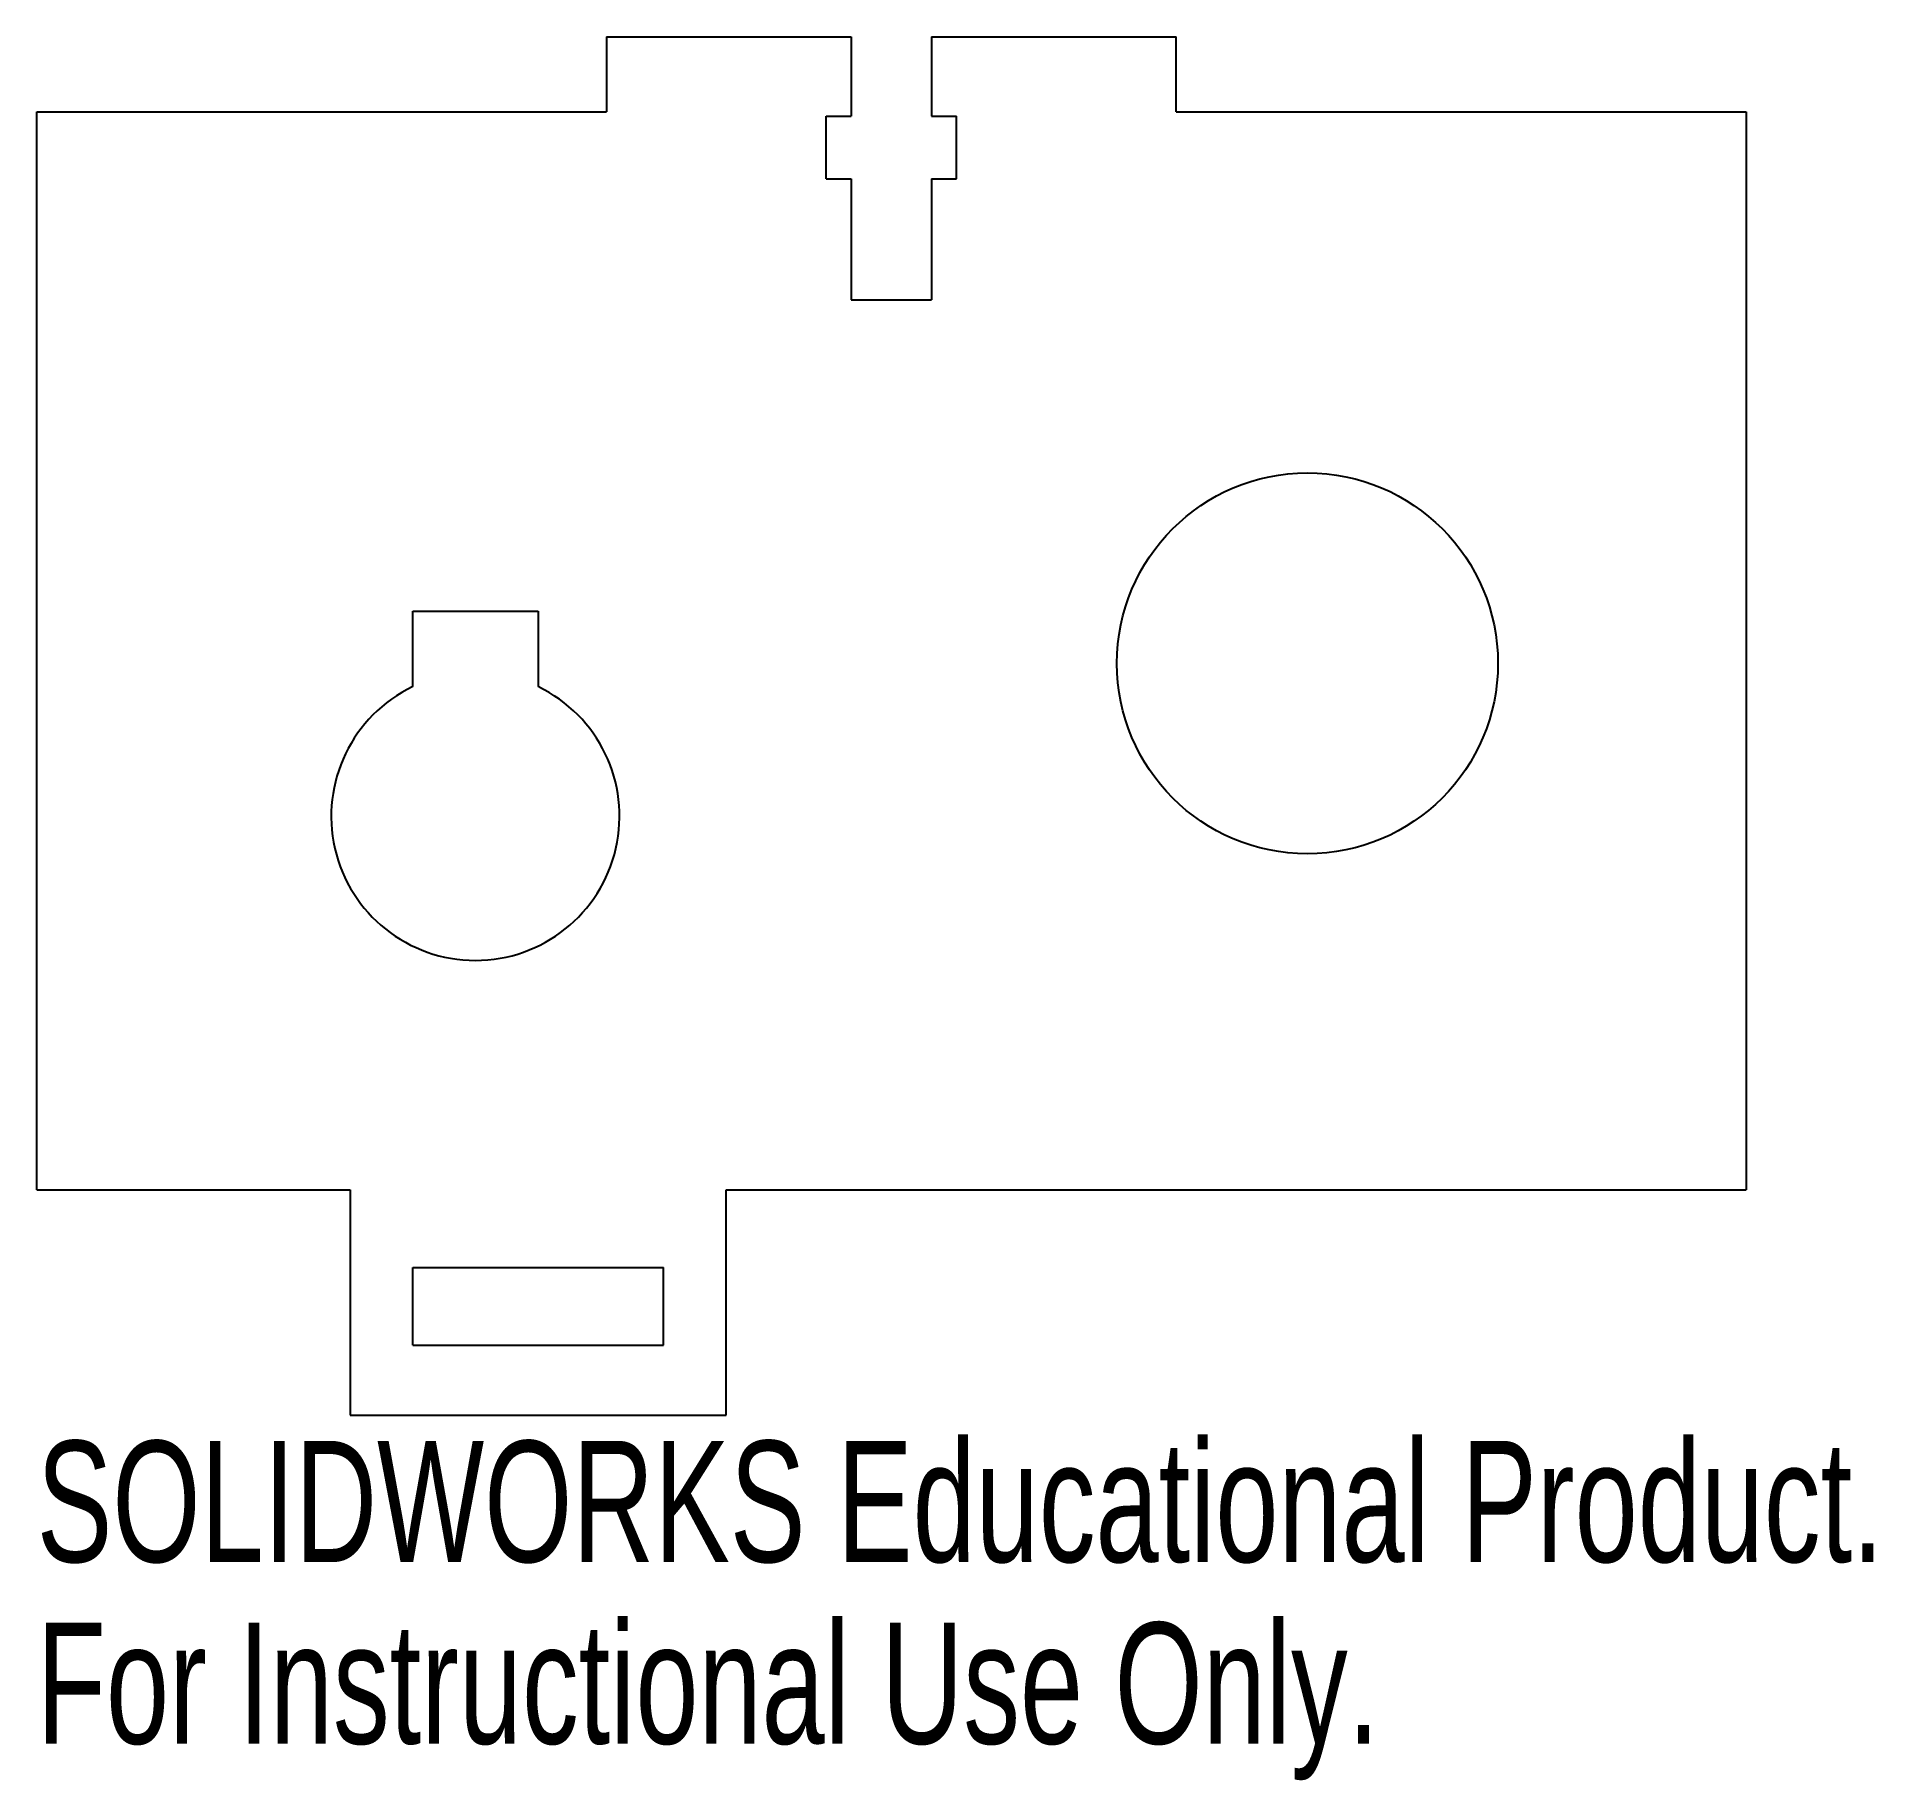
# Model space of a CAD drawing. Header units: millimetres. Extents: x 0 to 73.3, y -23.6 to 46.
import ezdxf

# ---------------------------------------------------------------- set-up
doc = ezdxf.new("R2010")
doc.units = ezdxf.units.MM
doc.styles.add('SLDTEXTSTYLE0', font='TXT', dxfattribs={"width": 0.7})

msp = doc.modelspace()

# ---------------------------------------------------------------- linework, layer by layer
at = {"color": 7, "linetype": 'Continuous', "lineweight": 25}
for p, q in [((22.731, 46), (32.497, 46)), ((22.731, 46), (22.731, 43)), ((32.497, 46), (32.497, 42.825)), ((35.697, 46), (45.463, 46)), ((35.697, 46), (35.697, 42.825)), ((45.463, 43), (45.463, 46)), ((0, 43), (22.731, 43)), ((0, 0), (0, 43)), ((31.497, 40.325), (31.497, 42.825)), ((31.497, 42.825), (32.497, 42.825)), ((35.697, 42.825), (36.697, 42.825)), ((36.697, 40.325), (36.697, 42.825)), ((45.463, 43), (68.194, 43)), ((68.194, 43), (68.194, 0)), ((31.497, 40.325), (32.497, 40.325)), ((32.497, 40.325), (32.497, 35.5)), ((35.697, 40.325), (36.697, 40.325)), ((35.697, 40.325), (35.697, 35.5)), ((32.497, 35.5), (35.697, 35.5)), ((15, 23.076), (20, 23.076)), ((15, 20.076), (15, 23.076)), ((20, 23.076), (20, 20.076)), ((0, 0), (12.5, 0)), ((12.5, 0), (12.5, -9)), ((27.5, -9), (27.5, 0)), ((27.5, 0), (68.194, 0)), ((15, -6.2), (15, -3.1)), ((15, -3.1), (25, -3.1)), ((25, -6.2), (25, -3.1)), ((15, -6.2), (25, -6.2)), ((12.5, -9), (27.5, -9))]:
    msp.add_line(p, q, dxfattribs=at)
msp.add_circle((50.694, 21), 7.6, dxfattribs=at)
msp.add_arc((17.5, 14.898), 5.75, 115.77146, 64.22854, dxfattribs=at)

# ---------------------------------------------------------------- texts
at = {"color": 7, "linetype": 'Continuous', "char_height": 4.83362, "attachment_point": 1, "style": 'SLDTEXTSTYLE0'}
for s, insert in [('SOLIDWORKS Educational Product.', (0, -10.02)), ('For Instructional Use Only.', (0, -17.27))]:
    msp.add_mtext(s, dxfattribs=dict(at, insert=insert))

doc.saveas('drawing.dxf')
